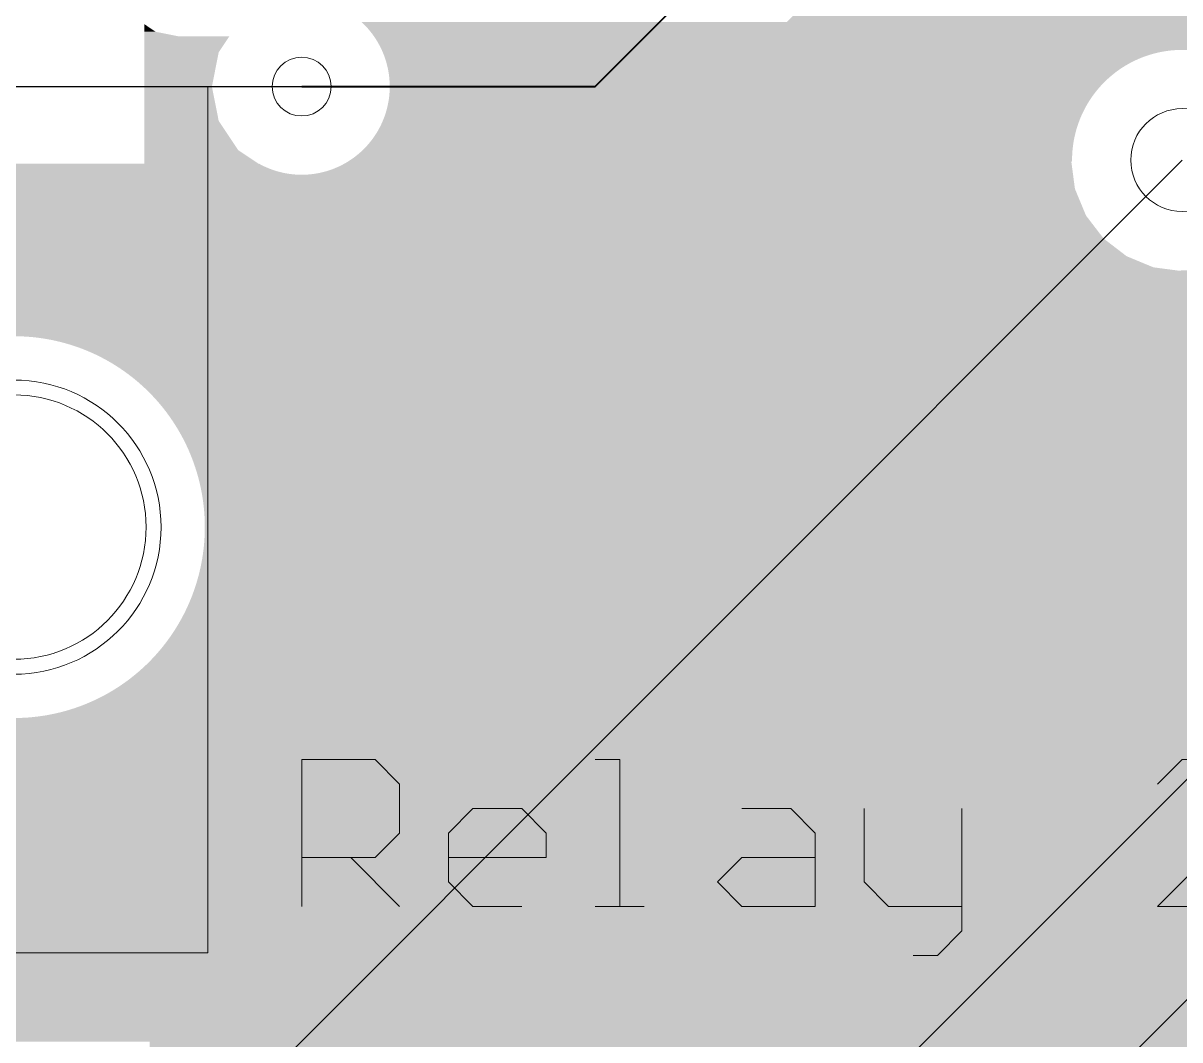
# Model space of a CAD drawing. Header units: millimetres. Extents: x 0 to 594, y 0 to 420.
# Drawn here: x 204.96 to 212.85, y 267.02 to 273.95 of the extents above; entities that cross this region are included whole.
import ezdxf

# ---------------------------------------------------------------- set-up
doc = ezdxf.new("R2010")
doc.units = ezdxf.units.MM
for name, pattern in [('K5LT32768', [0]), ('K5LT32771', [0]), ('K5LT32773', [0]), ('K5LT32775', [0]), ('K5LT32776', [0]), ('K5LT32787', [0])]:
    doc.linetypes.add(name, pattern=pattern)

# ---------------------------------------------------------------- blocks, each defined once
blk = doc.blocks.new('U26')
at = {"color": 7, "linetype": 'K5LT32768', "lineweight": 18}
blk.add_circle((206.8616, 273.5149), 0.2, dxfattribs=at)
blk = doc.blocks.new('U78')
at = {"color": 7, "linetype": 'K5LT32768', "lineweight": 18}
blk.add_circle((212.8616, 273.0149), 0.35, dxfattribs=at)
blk = doc.blocks.new('U288')
at = {"color": 7, "linetype": 'K5LT32768', "lineweight": 18}
blk.add_circle((204.9016, 270.5149), 0.9, dxfattribs=at)
blk = doc.blocks.new('U413')
at = {"color": 1, "linetype": 'K5LT32771', "lineweight": 18, "true_color": 0xff0000}
blk.add_circle((204.9016, 270.5149), 1.0016, dxfattribs=at)
blk = doc.blocks.new('U466')
at = {"color": 3, "linetype": 'K5LT32773', "lineweight": 18, "true_color": 0x00ff00}
blk.add_circle((206.8616, 273.5149), 0.2, dxfattribs=at)
blk = doc.blocks.new('U717')
at = {"color": 3, "linetype": 'K5LT32773', "lineweight": 18, "true_color": 0x00ff00}
blk.add_circle((212.8616, 273.0149), 0.35, dxfattribs=at)
blk = doc.blocks.new('U991')
at = {"color": 3, "linetype": 'K5LT32773', "lineweight": 18, "true_color": 0x00ff00}
blk.add_circle((204.9016, 270.5149), 0.9, dxfattribs=at)
blk = doc.blocks.new('U1386')
at = {"color": 1, "linetype": 'K5LT32771', "lineweight": 18, "true_color": 0xff0000}
blk.add_circle((204.9016, 270.5149), 1.0016, dxfattribs=at)

msp = doc.modelspace()

# ---------------------------------------------------------------- hatches: boundary and pattern name
at = {"true_color": 0x00ff00}
for points in [[(209.9833, 273.7714), (210.9156, 274.7037), (216.4998, 274.7037), (216.4998, 273.7714)], [(205.7895, 273.8881), (205.7895, 273.9403), (205.8675, 273.8881)], [(205.7895, 273.8571), (205.7895, 273.8881), (205.8675, 273.8881), (206.0236, 273.8571)], [(205.7895, 273.749), (205.7895, 273.8571), (206.3686, 273.8571), (206.2964, 273.749)], [(205.7895, 273.8571), (205.7895, 273.8571), (206.0236, 273.8571), (206.3686, 273.8571)], [(209.9575, 273.7456), (209.9833, 273.7714), (212.8616, 273.7714), (212.6658, 273.7456)], [(205.7895, 273.5149), (205.7895, 273.749), (206.2964, 273.749), (206.2498, 273.5149)], [(209.8819, 273.67), (209.9575, 273.7456), (212.6658, 273.7456), (212.4834, 273.67)], [(209.7617, 273.5498), (209.8819, 273.67), (212.4834, 273.67), (212.3267, 273.5498)], [(209.605, 273.3931), (209.7617, 273.5498), (212.3267, 273.5498), (212.2065, 273.3931)], [(205.7894, 273.2808), (205.7895, 273.5149), (206.2498, 273.5149), (206.2964, 273.2808)], [(209.4226, 273.2107), (209.605, 273.3931), (212.2065, 273.3931), (212.1309, 273.2107)], [(205.7894, 273.0823), (205.7894, 273.2808), (206.2964, 273.2808), (206.429, 273.0823)], [(209.2942, 273.0823), (209.4226, 273.2107), (212.1309, 273.2107), (212.114, 273.0823)], [(205.7894, 272.9497), (205.7894, 273.0823), (206.429, 273.0823), (206.6275, 272.9497)], [(209.1933, 273.0149), (209.2942, 273.0823), (212.114, 273.0823), (212.1051, 273.0149)], [(209.0957, 272.9497), (209.1933, 273.0149), (212.1051, 273.0149), (212.1137, 272.9497)], [(205.7894, 272.9031), (205.7894, 272.9497), (206.6275, 272.9497), (206.8616, 272.9031)], [(205.7894, 272.8191), (205.7894, 272.9031), (212.1199, 272.9031), (212.1309, 272.8191)], [(208.8616, 272.9031), (209.0957, 272.9497), (212.1137, 272.9497), (212.1199, 272.9031)], [(205.7894, 272.6367), (205.7894, 272.8191), (212.1309, 272.8191), (212.2065, 272.6367)], [(205.7894, 272.48), (205.7894, 272.6367), (212.2065, 272.6367), (212.3267, 272.48)], [(205.7894, 272.3598), (205.7894, 272.48), (212.3267, 272.48), (212.4834, 272.3598)], [(205.7894, 272.2842), (205.7894, 272.3598), (212.4834, 272.3598), (212.6658, 272.2842)], [(205.7894, 272.2585), (205.7894, 272.2842), (212.6658, 272.2842), (212.861, 272.2585)], [(205.7894, 271.7864), (205.7894, 272.2585), (212.861, 272.2585), (213.3331, 271.7864)], [(205.7894, 271.6704), (205.7894, 271.7864), (213.3331, 271.7864), (213.5068, 271.6704)], [(205.7894, 271.6296), (205.7894, 271.6704), (213.5068, 271.6704), (213.7116, 271.6296)], [(205.7894, 271.4723), (205.7894, 271.6296), (216.0616, 271.6296), (216.0616, 271.4723)], [(205.7894, 271.6296), (205.7894, 271.6296), (213.7116, 271.6296), (216.0616, 271.6296)], [(205.8288, 271.4421), (205.7894, 271.4723), (216.0616, 271.4723), (216.0616, 271.4421)], [(205.9264, 271.315), (205.8288, 271.4421), (216.0616, 271.4421), (216.0616, 271.315)], [(205.9264, 271.3149), (205.9264, 271.315), (216.0616, 271.315), (218.1616, 271.3149)], [(206.0371, 271.1705), (205.9264, 271.3149), (227.3263, 271.3149), (227.3263, 271.1705)], [(206.0873, 271.0493), (206.0371, 271.1705), (227.3263, 271.1705), (227.3263, 271.0493)], [(206.152, 270.8931), (206.0873, 271.0493), (227.3263, 271.0493), (227.2065, 270.8931)], [(206.1681, 270.8543), (206.152, 270.8931), (227.2065, 270.8931), (227.1904, 270.8543)], [(206.187, 270.7107), (206.1681, 270.8543), (227.1904, 270.8543), (227.1309, 270.7107)], [(206.1997, 270.6149), (206.187, 270.7107), (227.1309, 270.7107), (227.1183, 270.6149)], [(206.2128, 270.5149), (206.1997, 270.6149), (216.1616, 270.6149), (216.1616, 270.5149)], [(206.1681, 270.1755), (206.2128, 270.5149), (216.1616, 270.5149), (216.1616, 270.1755)], [(206.1223, 270.065), (206.1681, 270.1755), (216.1616, 270.1755), (216.1616, 270.065)], [(206.0871, 269.98), (206.1223, 270.0649), (227.2616, 270.0649), (227.3267, 269.98)], [(206.1223, 270.0649), (206.1223, 270.065), (216.1616, 270.065), (216.9116, 270.0649)], [(206.0373, 269.8598), (206.0871, 269.98), (227.3267, 269.98), (227.4834, 269.8598)], [(205.9795, 269.7842), (206.0371, 269.8593), (227.4846, 269.8593), (227.6658, 269.7842)], [(206.0371, 269.8593), (206.0373, 269.8598), (227.4834, 269.8598), (227.4846, 269.8593)], [(205.888, 269.6649), (205.9597, 269.7584), (228.3616, 269.7584), (228.3616, 269.6649)], [(205.9597, 269.7584), (205.9795, 269.7842), (227.6658, 269.7842), (227.8616, 269.7584)], [(205.8288, 269.5877), (205.888, 269.6649), (216.1616, 269.6649), (216.1616, 269.5877)], [(205.8094, 269.5728), (205.8288, 269.5877), (216.1616, 269.5877), (216.1616, 269.5728)], [(205.8124, 269.115), (205.8094, 269.5728), (216.1616, 269.5728), (216.1616, 269.115)], [(205.8124, 269.1149), (205.8124, 269.115), (216.1616, 269.115), (216.9116, 269.1149)], [(205.813, 269.0149), (205.8124, 269.1149), (233.7466, 269.1149), (233.8769, 269.0149)], [(205.8276, 266.7649), (205.813, 269.0149), (231.3616, 269.0149), (231.3616, 266.7649)], [(205.813, 269.0149), (205.813, 269.0149), (233.8769, 269.0149), (231.3616, 269.0149)]]:
    msp.add_hatch(color=3, dxfattribs=at).paths.add_polyline_path(points)
for points in [[(207.2859, 273.9392), (207.2705, 273.9541), (286.1924, 273.9541), (286.2073, 273.9392)], [(207.3008, 273.9238), (207.2859, 273.9392), (286.2073, 273.9392), (286.2227, 273.9238)], [(207.3151, 273.9079), (207.3008, 273.9238), (286.2227, 273.9238), (286.2386, 273.9079)], [(207.3289, 273.8914), (207.3151, 273.9079), (286.2386, 273.9079), (286.2551, 273.8914)], [(207.342, 273.8745), (207.3289, 273.8914), (286.2551, 273.8914), (286.272, 273.8745)], [(207.3545, 273.8572), (207.342, 273.8745), (286.272, 273.8745), (286.2893, 273.8572)], [(207.3664, 273.8393), (207.3545, 273.8572), (286.2893, 273.8572), (286.3072, 273.8393)], [(207.3777, 273.8211), (207.3664, 273.8393), (286.3072, 273.8393), (286.3254, 273.8211)], [(207.3883, 273.8025), (207.3777, 273.8211), (286.3254, 273.8211), (286.344, 273.8025)], [(207.3982, 273.7835), (207.3883, 273.8025), (286.344, 273.8025), (286.363, 273.7835)], [(207.4071, 273.765), (207.3982, 273.7835), (286.363, 273.7835), (286.3815, 273.765)], [(207.4073, 273.7646), (207.4071, 273.765), (212.8616, 273.765), (212.838, 273.7646)], [(207.4075, 273.7642), (207.4073, 273.7646), (212.838, 273.7646), (212.8295, 273.7642)], [(207.4078, 273.7635), (207.4075, 273.7642), (212.8295, 273.7642), (212.8145, 273.7635)], [(207.4086, 273.7617), (207.4078, 273.7635), (212.8145, 273.7635), (212.791, 273.7617)], [(207.4097, 273.7591), (207.4086, 273.7617), (212.791, 273.7617), (212.7676, 273.7591)], [(207.4112, 273.7557), (207.4097, 273.7591), (212.7676, 273.7591), (212.7443, 273.7557)], [(207.4129, 273.7517), (207.4112, 273.7557), (212.7443, 273.7557), (212.7211, 273.7517)], [(207.415, 273.7469), (207.4129, 273.7517), (212.7211, 273.7517), (212.698, 273.7469)], [(207.416, 273.7445), (207.415, 273.7469), (212.698, 273.7469), (212.688, 273.7445)], [(207.4173, 273.7414), (207.416, 273.7445), (212.688, 273.7445), (212.6751, 273.7414)], [(207.4197, 273.7352), (207.4173, 273.7414), (212.6751, 273.7414), (212.6523, 273.7352)], [(207.4225, 273.7283), (207.4197, 273.7352), (212.6523, 273.7352), (212.6298, 273.7283)], [(207.4239, 273.7246), (207.4225, 273.7283), (212.6298, 273.7283), (212.6191, 273.7246)], [(207.4253, 273.7206), (207.4239, 273.7246), (212.6191, 273.7246), (212.6075, 273.7206)], [(207.4282, 273.7123), (207.4253, 273.7206), (212.6075, 273.7206), (212.5855, 273.7123)], [(207.431, 273.7044), (207.4282, 273.7123), (212.5855, 273.7123), (212.5664, 273.7044)], [(207.4314, 273.7033), (207.431, 273.7044), (212.5664, 273.7044), (212.5637, 273.7033)], [(207.4344, 273.6936), (207.4314, 273.7033), (212.5637, 273.7033), (212.5422, 273.6936)], [(207.4374, 273.684), (207.4344, 273.6936), (212.5422, 273.6936), (212.5227, 273.684)], [(207.4376, 273.6832), (207.4374, 273.684), (212.5227, 273.684), (212.5211, 273.6832)], [(207.4407, 273.6722), (207.4376, 273.6832), (212.5211, 273.6832), (212.5002, 273.6722)], [(207.4431, 273.6633), (207.4407, 273.6722), (212.5002, 273.6722), (212.4847, 273.6633)], [(207.4438, 273.6605), (207.4431, 273.6633), (212.4847, 273.6633), (212.4798, 273.6605)], [(207.4467, 273.6482), (207.4438, 273.6605), (212.4798, 273.6605), (212.4597, 273.6482)], [(207.448, 273.6425), (207.4467, 273.6482), (212.4597, 273.6482), (212.451, 273.6425)], [(207.4495, 273.6353), (207.448, 273.6425), (212.451, 273.6425), (212.44, 273.6353)], [(207.4522, 273.6217), (207.4495, 273.6353), (212.44, 273.6353), (212.4207, 273.6217)], [(207.4522, 273.6214), (207.4522, 273.6217), (212.4207, 273.6217), (212.4203, 273.6214)], [(207.4544, 273.6076), (207.4522, 273.6214), (212.4203, 273.6214), (212.4019, 273.6076)], [(207.4556, 273.6003), (207.4544, 273.6076), (212.4019, 273.6076), (212.3928, 273.6003)], [(207.4566, 273.5928), (207.4556, 273.6003), (212.3928, 273.6003), (212.3835, 273.5928)], [(207.4583, 273.5791), (207.4566, 273.5928), (212.3835, 273.5928), (212.3675, 273.5791)], [(207.4585, 273.5775), (207.4583, 273.5791), (212.3675, 273.5791), (212.3656, 273.5775)], [(207.4599, 273.5617), (207.4585, 273.5775), (212.3656, 273.5775), (212.3481, 273.5617)], [(207.4602, 273.5577), (207.4599, 273.5617), (212.3481, 273.5617), (212.344, 273.5577)], [(207.4609, 273.5453), (207.4602, 273.5577), (212.344, 273.5577), (212.3312, 273.5453)], [(207.4613, 273.5363), (207.4609, 273.5453), (212.3312, 273.5453), (212.3225, 273.5363)], [(207.4615, 273.5284), (207.4613, 273.5363), (212.3225, 273.5363), (212.3148, 273.5284)], [(207.4617, 273.5149), (207.4615, 273.5284), (212.3148, 273.5284), (212.3026, 273.5149)], [(207.4565, 273.4365), (207.4583, 273.4507), (212.2512, 273.4507), (212.2412, 273.4365)], [(207.4583, 273.4507), (207.4588, 273.4558), (212.2548, 273.4558), (212.2512, 273.4507)], [(207.4588, 273.4558), (207.4602, 273.4721), (212.267, 273.4721), (212.2548, 273.4558)], [(207.4602, 273.4721), (207.4603, 273.4746), (212.2689, 273.4746), (212.267, 273.4721)], [(207.4603, 273.4746), (207.4613, 273.493), (212.2836, 273.493), (212.2689, 273.4746)], [(207.4613, 273.4935), (207.4616, 273.5109), (212.2989, 273.5109), (212.284, 273.4935)], [(207.4613, 273.493), (207.4613, 273.4935), (212.284, 273.4935), (212.2836, 273.493)], [(207.4616, 273.5109), (207.4617, 273.5149), (212.3026, 273.5149), (212.2989, 273.5109)], [(207.4431, 273.3665), (207.4454, 273.3763), (212.2043, 273.3763), (212.1992, 273.3665)], [(207.4454, 273.3763), (207.448, 273.3873), (212.2106, 273.3873), (212.2043, 273.3763)], [(207.448, 273.3873), (207.4499, 273.3967), (212.216, 273.3967), (212.2106, 273.3873)], [(207.4499, 273.3967), (207.4522, 273.4084), (212.2232, 273.4084), (212.216, 273.3967)], [(207.4522, 273.4084), (207.4536, 273.4168), (212.2283, 273.4168), (212.2232, 273.4084)], [(207.4536, 273.4168), (207.4556, 273.4295), (212.2366, 273.4295), (212.2283, 273.4168)], [(207.4556, 273.4295), (207.4565, 273.4365), (212.2412, 273.4365), (212.2366, 273.4295)], [(207.416, 273.2853), (207.4183, 273.291), (212.1642, 273.291), (212.1621, 273.2853)], [(207.4183, 273.291), (207.4239, 273.3052), (212.1701, 273.3052), (212.1642, 273.291)], [(207.4239, 273.3052), (207.4266, 273.3128), (212.1732, 273.3128), (212.1701, 273.3052)], [(207.4266, 273.3128), (207.431, 273.3254), (212.1789, 273.3254), (212.1732, 273.3128)], [(207.431, 273.3254), (207.4338, 273.3343), (212.1829, 273.3343), (212.1789, 273.3254)], [(207.4338, 273.3343), (207.4374, 273.3458), (212.1886, 273.3458), (212.1829, 273.3343)], [(207.4374, 273.3458), (207.4401, 273.3554), (212.1933, 273.3554), (212.1886, 273.3458)], [(207.4401, 273.3554), (207.4431, 273.3665), (212.1992, 273.3665), (212.1933, 273.3554)], [(207.3777, 273.2087), (207.3866, 273.2242), (212.1413, 273.2242), (212.1371, 273.2087)], [(207.3866, 273.2242), (207.3883, 273.2273), (212.1423, 273.2273), (212.1413, 273.2242)], [(207.3883, 273.2273), (207.3982, 273.2463), (212.1481, 273.2463), (212.1423, 273.2273)], [(207.3982, 273.2463), (207.3984, 273.2467), (212.1482, 273.2467), (212.1481, 273.2463)], [(207.3984, 273.2467), (207.4075, 273.2656), (212.1547, 273.2656), (212.1482, 273.2467)], [(207.4075, 273.2656), (207.409, 273.269), (212.1559, 273.269), (212.1547, 273.2656)], [(207.409, 273.269), (207.416, 273.2853), (212.1621, 273.2853), (212.1559, 273.269)], [(207.3151, 273.1219), (207.3237, 273.1322), (212.1207, 273.1322), (212.1193, 273.1219)], [(207.3237, 273.1322), (207.3289, 273.1384), (212.1218, 273.1384), (212.1207, 273.1322)], [(207.3289, 273.1384), (207.342, 273.1553), (212.1248, 273.1553), (212.1218, 273.1384)], [(207.342, 273.1553), (207.3422, 273.1555), (212.1248, 273.1555), (212.1248, 273.1553)], [(207.3422, 273.1555), (207.3545, 273.1727), (212.1284, 273.1727), (212.1248, 273.1555)], [(207.3545, 273.1727), (207.3584, 273.1785), (212.1296, 273.1785), (212.1284, 273.1727)], [(207.3584, 273.1785), (207.3664, 273.1905), (212.1325, 273.1905), (212.1296, 273.1785)], [(207.3664, 273.1905), (207.3732, 273.2014), (212.1351, 273.2014), (212.1325, 273.1905)], [(207.3732, 273.2014), (207.3777, 273.2087), (212.1371, 273.2087), (212.1351, 273.2014)], [(207.2381, 273.0476), (207.2546, 273.0614), (212.113, 273.0614), (212.1123, 273.0476)], [(207.2546, 273.0614), (207.2553, 273.062), (212.113, 273.062), (212.113, 273.0614)], [(207.2553, 273.062), (207.2705, 273.0757), (212.1141, 273.0757), (212.113, 273.062)], [(207.2705, 273.0757), (207.2806, 273.0855), (212.1148, 273.0855), (212.1141, 273.0757)], [(207.2806, 273.0855), (207.2859, 273.0906), (212.1154, 273.0906), (212.1148, 273.0855)], [(207.2859, 273.0906), (207.3008, 273.106), (212.1171, 273.106), (212.1154, 273.0906)], [(207.3008, 273.106), (207.3034, 273.1089), (212.1174, 273.1089), (212.1171, 273.106)], [(207.3034, 273.1089), (207.3151, 273.1219), (212.1193, 273.1219), (212.1174, 273.1089)], [(200.0583, 272.969), (200.0676, 272.9783), (206.593, 272.9783), (206.6123, 272.969)], [(200.0676, 272.9783), (200.0775, 272.9882), (206.574, 272.9882), (206.593, 272.9783)], [(200.0775, 272.9882), (200.0791, 272.9898), (206.5712, 272.9898), (206.574, 272.9882)], [(200.0791, 272.9898), (200.0791, 272.9898), (206.5712, 272.9898)], [(207.1109, 272.969), (207.1302, 272.9783), (212.0824, 272.9783), (212.0731, 272.969)], [(207.1302, 272.9783), (207.1492, 272.9882), (212.0923, 272.9882), (212.0824, 272.9783)], [(207.1492, 272.9882), (207.1678, 272.9988), (212.1029, 272.9988), (212.0923, 272.9882)], [(207.1678, 272.9988), (207.1818, 273.0075), (212.1116, 273.0075), (212.1029, 272.9988)], [(207.1818, 273.0075), (207.186, 273.0101), (212.1116, 273.0101), (212.1116, 273.0075)], [(207.186, 273.0101), (207.1932, 273.0149), (212.1115, 273.0149), (212.1116, 273.0101)], [(207.1932, 273.0149), (207.2039, 273.022), (212.1116, 273.022), (212.1115, 273.0149)], [(207.2039, 273.022), (207.2212, 273.0345), (212.1119, 273.0345), (212.1116, 273.022)], [(207.2212, 273.0345), (207.2264, 273.0385), (212.1119, 273.0385), (212.1119, 273.0345)], [(207.2264, 273.0385), (207.2381, 273.0476), (212.1123, 273.0476), (212.1119, 273.0385)], [(198.9043, 271.815), (200.0041, 272.9148), (212.0189, 272.9148), (210.9191, 271.815)], [(200.0041, 272.9148), (200.0045, 272.9152), (206.8402, 272.9152), (206.8616, 272.9148)], [(200.0045, 272.9152), (200.0056, 272.9163), (206.8188, 272.9163), (206.8402, 272.9152)], [(200.0056, 272.9163), (200.0075, 272.9182), (206.7975, 272.9182), (206.8188, 272.9163)], [(200.0075, 272.9182), (200.0102, 272.9209), (206.7762, 272.9209), (206.7975, 272.9182)], [(200.0102, 272.9209), (200.0136, 272.9243), (206.755, 272.9243), (206.7762, 272.9209)], [(200.0136, 272.9243), (200.0178, 272.9285), (206.734, 272.9285), (206.755, 272.9243)], [(200.0178, 272.9285), (200.0228, 272.9335), (206.7132, 272.9335), (206.734, 272.9285)], [(200.0228, 272.9335), (200.0284, 272.9391), (206.6925, 272.9391), (206.7132, 272.9335)], [(200.0284, 272.9391), (200.0348, 272.9455), (206.6721, 272.9455), (206.6925, 272.9391)], [(200.0348, 272.9455), (200.0419, 272.9526), (206.6519, 272.9526), (206.6721, 272.9455)], [(200.0419, 272.9526), (200.0498, 272.9605), (206.632, 272.9605), (206.6519, 272.9526)], [(200.0498, 272.9605), (200.0583, 272.969), (206.6123, 272.969), (206.632, 272.9605)], [(206.8616, 272.9148), (206.883, 272.9152), (212.0193, 272.9152), (212.0189, 272.9148)], [(206.883, 272.9152), (206.9044, 272.9163), (212.0204, 272.9163), (212.0193, 272.9152)], [(206.9044, 272.9163), (206.9257, 272.9182), (212.0223, 272.9182), (212.0204, 272.9163)], [(206.9257, 272.9182), (206.947, 272.9209), (212.025, 272.9209), (212.0223, 272.9182)], [(206.947, 272.9209), (206.9682, 272.9243), (212.0284, 272.9243), (212.025, 272.9209)], [(206.9682, 272.9243), (206.9892, 272.9285), (212.0326, 272.9285), (212.0284, 272.9243)], [(206.9892, 272.9285), (207.01, 272.9335), (212.0376, 272.9335), (212.0326, 272.9285)], [(207.01, 272.9335), (207.0307, 272.9391), (212.0432, 272.9391), (212.0376, 272.9335)], [(207.0307, 272.9391), (207.0511, 272.9455), (212.0496, 272.9455), (212.0432, 272.9391)], [(207.0511, 272.9455), (207.0713, 272.9526), (212.0567, 272.9526), (212.0496, 272.9455)], [(207.0713, 272.9526), (207.0912, 272.9605), (212.0646, 272.9605), (212.0567, 272.9526)], [(207.0912, 272.9605), (207.1109, 272.969), (212.0731, 272.969), (212.0646, 272.9605)], [(212.1783, 271.589), (212.8541, 272.2648), (221.3689, 272.2648), (220.6931, 271.589)], [(204.9335, 271.8146), (204.9016, 271.815), (210.9191, 271.815), (210.9187, 271.8146)], [(204.9654, 271.8134), (204.9335, 271.8146), (210.9187, 271.8146), (210.9175, 271.8134)], [(204.9972, 271.8115), (204.9654, 271.8134), (210.9175, 271.8134), (210.9156, 271.8115)], [(205.029, 271.8087), (204.9972, 271.8115), (210.9156, 271.8115), (210.9128, 271.8087)], [(205.0607, 271.8052), (205.029, 271.8087), (210.9128, 271.8087), (210.9093, 271.8052)], [(205.0924, 271.8009), (205.0607, 271.8052), (210.9093, 271.8052), (210.905, 271.8009)], [(205.1239, 271.7958), (205.0924, 271.8009), (210.905, 271.8009), (210.8999, 271.7958)], [(205.1552, 271.79), (205.1239, 271.7958), (210.8999, 271.7958), (210.8941, 271.79)], [(205.1864, 271.7834), (205.1552, 271.79), (210.8941, 271.79), (210.8875, 271.7834)], [(205.2175, 271.776), (205.1864, 271.7834), (210.8875, 271.7834), (210.8801, 271.776)], [(205.2483, 271.7679), (205.2175, 271.776), (210.8801, 271.776), (210.872, 271.7679)], [(205.279, 271.759), (205.2483, 271.7679), (210.872, 271.7679), (210.8631, 271.759)], [(205.3094, 271.7494), (205.279, 271.759), (210.8631, 271.759), (210.8535, 271.7494)], [(205.3396, 271.739), (205.3094, 271.7494), (210.8535, 271.7494), (210.8431, 271.739)], [(205.3695, 271.7279), (205.3396, 271.739), (210.8431, 271.739), (210.832, 271.7279)], [(205.3991, 271.716), (205.3695, 271.7279), (210.832, 271.7279), (210.8201, 271.716)], [(205.4284, 271.7035), (205.3991, 271.716), (210.8201, 271.716), (210.8076, 271.7035)], [(205.4575, 271.6902), (205.4284, 271.7035), (210.8076, 271.7035), (210.7943, 271.6902)], [(205.4861, 271.6762), (205.4575, 271.6902), (210.7943, 271.6902), (210.7803, 271.6762)], [(205.5145, 271.6615), (205.4861, 271.6762), (210.7803, 271.6762), (210.7656, 271.6615)], [(205.5424, 271.6461), (205.5145, 271.6615), (210.7656, 271.6615), (210.7502, 271.6461)], [(205.57, 271.63), (205.5424, 271.6461), (210.7502, 271.6461), (210.7341, 271.63)], [(205.5972, 271.6133), (205.57, 271.63), (210.7341, 271.63), (210.7174, 271.6133)], [(205.6239, 271.5959), (205.5972, 271.6133), (210.7174, 271.6133), (210.7, 271.5959)], [(205.6502, 271.5778), (205.6239, 271.5959), (210.7, 271.5959), (210.6819, 271.5778)], [(205.6761, 271.5591), (205.6502, 271.5778), (210.6819, 271.5778), (210.6632, 271.5591)], [(205.7015, 271.5398), (205.6761, 271.5591), (210.6632, 271.5591), (210.6439, 271.5398)], [(212.142, 271.5527), (212.1488, 271.5595), (214.9871, 271.5595), (214.9687, 271.5527)], [(212.1488, 271.5595), (212.1549, 271.5656), (215.0058, 271.5656), (214.9871, 271.5595)], [(212.1549, 271.5656), (212.1604, 271.5711), (215.0247, 271.5711), (215.0058, 271.5656)], [(212.1604, 271.5711), (212.1651, 271.5758), (215.0437, 271.5758), (215.0247, 271.5711)], [(212.1651, 271.5758), (212.1691, 271.5798), (215.063, 271.5798), (215.0437, 271.5758)], [(212.1691, 271.5798), (212.1724, 271.5831), (215.0823, 271.5831), (215.063, 271.5798)], [(212.1724, 271.5831), (212.175, 271.5857), (215.1018, 271.5857), (215.0823, 271.5831)], [(212.175, 271.5857), (212.1768, 271.5875), (215.1213, 271.5875), (215.1018, 271.5857)], [(212.1768, 271.5875), (212.1779, 271.5886), (215.1409, 271.5886), (215.1213, 271.5875)], [(212.1779, 271.5886), (212.1783, 271.589), (215.1606, 271.589), (215.1409, 271.5886)], [(212.1783, 271.589), (212.1783, 271.589), (220.6931, 271.589), (215.1606, 271.589)], [(205.7264, 271.5199), (205.7015, 271.5398), (210.6439, 271.5398), (210.624, 271.5199)], [(205.7508, 271.4993), (205.7264, 271.5199), (210.624, 271.5199), (210.6034, 271.4993)], [(205.7747, 271.4782), (205.7508, 271.4993), (210.6034, 271.4993), (210.5823, 271.4782)], [(205.7981, 271.4565), (205.7747, 271.4782), (210.5823, 271.4782), (210.5606, 271.4565)], [(212.0637, 271.4744), (212.0757, 271.4864), (214.8488, 271.4864), (214.8332, 271.4744)], [(212.0757, 271.4864), (212.087, 271.4977), (214.8648, 271.4977), (214.8488, 271.4864)], [(212.087, 271.4977), (212.0978, 271.5085), (214.8812, 271.5085), (214.8648, 271.4977)], [(212.0978, 271.5085), (212.1079, 271.5186), (214.898, 271.5186), (214.8812, 271.5085)], [(212.1079, 271.5186), (212.1174, 271.5281), (214.9152, 271.5281), (214.898, 271.5186)], [(212.1174, 271.5281), (212.1263, 271.537), (214.9328, 271.537), (214.9152, 271.5281)], [(212.1263, 271.537), (212.1345, 271.5452), (214.9506, 271.5452), (214.9328, 271.537)], [(212.1345, 271.5452), (212.142, 271.5527), (214.9687, 271.5527), (214.9506, 271.5452)], [(196.4829, 255.8936), (212.0245, 271.4352), (214.7893, 271.4352), (199.2477, 255.8936)], [(205.8209, 271.4342), (205.7981, 271.4565), (210.5606, 271.4565), (210.5383, 271.4342)], [(205.8432, 271.4114), (205.8209, 271.4342), (210.5383, 271.4342), (210.5155, 271.4114)], [(205.8649, 271.388), (205.8432, 271.4114), (210.5155, 271.4114), (210.4921, 271.388)], [(212.0245, 271.4352), (212.0381, 271.4488), (214.8034, 271.4488), (214.7893, 271.4352)], [(212.0381, 271.4488), (212.0512, 271.4619), (214.8181, 271.4619), (214.8034, 271.4488)], [(212.0512, 271.4619), (212.0637, 271.4744), (214.8332, 271.4744), (214.8181, 271.4619)], [(205.886, 271.3641), (205.8649, 271.388), (210.4921, 271.388), (210.4682, 271.3641)], [(205.9066, 271.3397), (205.886, 271.3641), (210.4682, 271.3641), (210.4438, 271.3397)], [(205.9265, 271.3148), (205.9066, 271.3397), (210.4438, 271.3397), (210.4189, 271.3148)], [(205.9458, 271.2894), (205.9265, 271.3148), (210.4189, 271.3148), (210.3935, 271.2894)], [(205.9645, 271.2635), (205.9458, 271.2894), (210.3935, 271.2894), (210.3676, 271.2635)], [(205.9826, 271.2372), (205.9645, 271.2635), (210.3676, 271.2635), (210.3413, 271.2372)], [(206, 271.2104), (205.9826, 271.2372), (210.3413, 271.2372), (210.3145, 271.2104)], [(206.0167, 271.1833), (206, 271.2104), (210.3145, 271.2104), (210.2874, 271.1833)], [(206.0328, 271.1557), (206.0167, 271.1833), (210.2874, 271.1833), (210.2598, 271.1557)], [(206.0482, 271.1278), (206.0328, 271.1557), (210.2598, 271.1557), (210.2319, 271.1278)], [(206.0629, 271.0994), (206.0482, 271.1278), (210.2319, 271.1278), (210.2035, 271.0994)], [(206.0769, 271.0708), (206.0629, 271.0994), (210.2035, 271.0994), (210.1749, 271.0708)], [(206.0902, 271.0418), (206.0769, 271.0708), (210.1749, 271.0708), (210.1459, 271.0418)], [(206.1027, 271.0124), (206.0902, 271.0418), (210.1459, 271.0418), (210.1165, 271.0124)], [(206.1146, 270.9828), (206.1027, 271.0124), (210.1165, 271.0124), (210.0869, 270.9828)], [(206.1257, 270.9529), (206.1146, 270.9828), (210.0869, 270.9828), (210.057, 270.9529)], [(206.1361, 270.9227), (206.1257, 270.9529), (210.057, 270.9529), (210.0268, 270.9227)], [(206.1457, 270.8923), (206.1361, 270.9227), (210.0268, 270.9227), (209.9964, 270.8923)], [(206.1546, 270.8617), (206.1457, 270.8923), (209.9964, 270.8923), (209.9658, 270.8617)], [(206.1627, 270.8308), (206.1546, 270.8617), (209.9658, 270.8617), (209.9349, 270.8308)], [(206.1701, 270.7997), (206.1627, 270.8308), (209.9349, 270.8308), (209.9038, 270.7997)], [(206.1767, 270.7685), (206.1701, 270.7997), (209.9038, 270.7997), (209.8726, 270.7685)], [(206.1826, 270.7372), (206.1767, 270.7685), (209.8726, 270.7685), (209.8413, 270.7372)], [(206.1876, 270.7057), (206.1826, 270.7372), (209.8413, 270.7372), (209.8098, 270.7057)], [(206.1919, 270.674), (206.1876, 270.7057), (209.8098, 270.7057), (209.7781, 270.674)], [(206.1954, 270.6423), (206.1919, 270.674), (209.7781, 270.674), (209.7464, 270.6423)], [(206.1982, 270.6105), (206.1954, 270.6423), (209.7464, 270.6423), (209.7146, 270.6105)], [(206.2001, 270.5787), (206.1982, 270.6105), (209.7146, 270.6105), (209.6828, 270.5787)], [(206.2013, 270.5468), (206.2001, 270.5787), (209.6828, 270.5787), (209.6509, 270.5468)], [(206.2017, 270.5149), (206.2013, 270.5468), (209.6509, 270.5468), (209.619, 270.5149)], [(206.1982, 270.4193), (206.2001, 270.4511), (209.5552, 270.4511), (209.5234, 270.4193)], [(206.2001, 270.4511), (206.2013, 270.483), (209.5871, 270.483), (209.5552, 270.4511)], [(206.2013, 270.483), (206.2017, 270.5149), (209.619, 270.5149), (209.5871, 270.483)], [(206.1919, 270.3557), (206.1954, 270.3875), (209.4916, 270.3875), (209.4598, 270.3557)], [(206.1954, 270.3875), (206.1982, 270.4193), (209.5234, 270.4193), (209.4916, 270.3875)], [(206.1826, 270.2926), (206.1876, 270.3241), (209.4282, 270.3241), (209.3967, 270.2926)], [(206.1876, 270.3241), (206.1919, 270.3557), (209.4598, 270.3557), (209.4282, 270.3241)], [(206.1627, 270.199), (206.1701, 270.23), (209.3341, 270.23), (209.3031, 270.199)], [(206.1701, 270.23), (206.1767, 270.2613), (209.3654, 270.2613), (209.3341, 270.23)], [(206.1767, 270.2613), (206.1826, 270.2926), (209.3967, 270.2926), (209.3654, 270.2613)], [(206.1361, 270.1071), (206.1457, 270.1375), (209.2416, 270.1375), (209.2112, 270.1071)], [(206.1457, 270.1375), (206.1546, 270.1681), (209.2722, 270.1681), (209.2416, 270.1375)], [(206.1546, 270.1681), (206.1627, 270.199), (209.3031, 270.199), (209.2722, 270.1681)], [(206.1146, 270.047), (206.1257, 270.0769), (209.181, 270.0769), (209.1511, 270.047)], [(206.1257, 270.0769), (206.1361, 270.1071), (209.2112, 270.1071), (209.181, 270.0769)], [(206.0769, 269.959), (206.0902, 269.988), (209.0921, 269.988), (209.0631, 269.959)], [(206.0902, 269.988), (206.1027, 270.0174), (209.1215, 270.0174), (209.0921, 269.988)], [(206.1027, 270.0174), (206.1146, 270.047), (209.1511, 270.047), (209.1215, 270.0174)], [(206.0328, 269.8741), (206.0482, 269.902), (209.0061, 269.902), (208.9782, 269.8741)], [(206.0482, 269.902), (206.0629, 269.9304), (209.0345, 269.9304), (209.0061, 269.902)], [(206.0629, 269.9304), (206.0769, 269.959), (209.0631, 269.959), (209.0345, 269.9304)], [(206, 269.8193), (206.0167, 269.8465), (208.9506, 269.8465), (208.9234, 269.8193)], [(206.0167, 269.8465), (206.0328, 269.8741), (208.9782, 269.8741), (208.9506, 269.8465)], [(205.9458, 269.7404), (205.9645, 269.7663), (208.8704, 269.7663), (208.8445, 269.7404)], [(205.9645, 269.7663), (205.9826, 269.7926), (208.8967, 269.7926), (208.8704, 269.7663)], [(205.9826, 269.7926), (206, 269.8193), (208.9234, 269.8193), (208.8967, 269.7926)], [(205.8649, 269.6418), (205.886, 269.6657), (208.7698, 269.6657), (208.7459, 269.6418)], [(205.886, 269.6657), (205.9066, 269.6901), (208.7942, 269.6901), (208.7698, 269.6657)], [(205.9066, 269.6901), (205.9265, 269.715), (208.8191, 269.715), (208.7942, 269.6901)], [(205.9265, 269.715), (205.9458, 269.7404), (208.8445, 269.7404), (208.8191, 269.715)], [(205.7981, 269.5733), (205.8209, 269.5956), (208.6997, 269.5956), (208.6774, 269.5733)], [(205.8209, 269.5956), (205.8432, 269.6184), (208.7225, 269.6184), (208.6997, 269.5956)], [(205.8432, 269.6184), (205.8649, 269.6418), (208.7459, 269.6418), (208.7225, 269.6184)], [(205.7015, 269.49), (205.7264, 269.5099), (208.614, 269.5099), (208.5941, 269.49)], [(205.7264, 269.5099), (205.7508, 269.5305), (208.6346, 269.5305), (208.614, 269.5099)], [(205.7508, 269.5305), (205.7747, 269.5516), (208.6557, 269.5516), (208.6346, 269.5305)], [(205.7747, 269.5516), (205.7981, 269.5733), (208.6774, 269.5733), (208.6557, 269.5516)], [(205.5972, 269.4165), (205.6239, 269.4339), (208.538, 269.4339), (208.5206, 269.4165)], [(205.6239, 269.4339), (205.6502, 269.452), (208.5561, 269.452), (208.538, 269.4339)], [(205.6502, 269.452), (205.6761, 269.4706), (208.5747, 269.4706), (208.5561, 269.452)], [(205.6761, 269.4706), (205.7015, 269.49), (208.5941, 269.49), (208.5747, 269.4706)], [(205.4575, 269.3396), (205.4861, 269.3536), (208.4577, 269.3536), (208.4437, 269.3396)], [(205.4861, 269.3536), (205.5145, 269.3683), (208.4724, 269.3683), (208.4577, 269.3536)], [(205.5145, 269.3683), (205.5424, 269.3837), (208.4878, 269.3837), (208.4724, 269.3683)], [(205.5424, 269.3837), (205.57, 269.3998), (208.5039, 269.3998), (208.4878, 269.3837)], [(205.57, 269.3998), (205.5972, 269.4165), (208.5206, 269.4165), (208.5039, 269.3998)], [(205.2483, 269.2619), (205.279, 269.2708), (208.3749, 269.2708), (208.366, 269.2619)], [(205.279, 269.2708), (205.3094, 269.2804), (208.3845, 269.2804), (208.3749, 269.2708)], [(205.3094, 269.2804), (205.3396, 269.2908), (208.3949, 269.2908), (208.3845, 269.2804)], [(205.3396, 269.2908), (205.3695, 269.3019), (208.406, 269.3019), (208.3949, 269.2908)], [(205.3695, 269.3019), (205.3991, 269.3138), (208.4179, 269.3138), (208.406, 269.3019)], [(205.3991, 269.3138), (205.4284, 269.3263), (208.4304, 269.3263), (208.4179, 269.3138)], [(205.4284, 269.3263), (205.4575, 269.3396), (208.4437, 269.3396), (208.4304, 269.3263)], [(195.7329, 268.6436), (196.3041, 269.2148), (208.3189, 269.2148), (207.7477, 268.6436)], [(204.9016, 269.2148), (204.9335, 269.2152), (208.3193, 269.2152), (208.3189, 269.2148)], [(204.9335, 269.2152), (204.9654, 269.2164), (208.3205, 269.2164), (208.3193, 269.2152)], [(204.9654, 269.2164), (204.9972, 269.2183), (208.3224, 269.2183), (208.3205, 269.2164)], [(204.9972, 269.2183), (205.029, 269.2211), (208.3252, 269.2211), (208.3224, 269.2183)], [(205.029, 269.2211), (205.0607, 269.2246), (208.3287, 269.2246), (208.3252, 269.2211)], [(205.0607, 269.2246), (205.0924, 269.2289), (208.333, 269.2289), (208.3287, 269.2246)], [(205.0924, 269.2289), (205.1239, 269.2339), (208.338, 269.2339), (208.333, 269.2289)], [(205.1239, 269.2339), (205.1552, 269.2398), (208.3439, 269.2398), (208.338, 269.2339)], [(205.1552, 269.2398), (205.1864, 269.2464), (208.3505, 269.2464), (208.3439, 269.2398)], [(205.1864, 269.2464), (205.2175, 269.2538), (208.3579, 269.2538), (208.3505, 269.2464)], [(205.2175, 269.2538), (205.2483, 269.2619), (208.366, 269.2619), (208.3579, 269.2538)], [(195.7187, 268.63), (195.7329, 268.6436), (207.7477, 268.6436), (207.7341, 268.63)], [(195.607, 268.5507), (195.6241, 268.5602), (207.6643, 268.5602), (207.6548, 268.5507)], [(195.6241, 268.5602), (195.641, 268.5703), (207.6744, 268.5703), (207.6643, 268.5602)], [(195.641, 268.5703), (195.6574, 268.5811), (207.6852, 268.5811), (207.6744, 268.5703)], [(195.6574, 268.5811), (195.6734, 268.5924), (207.6965, 268.5924), (207.6852, 268.5811)], [(195.6734, 268.5924), (195.689, 268.6044), (207.7085, 268.6044), (207.6965, 268.5924)], [(195.689, 268.6044), (195.7041, 268.6169), (207.721, 268.6169), (207.7085, 268.6044)], [(195.7041, 268.6169), (195.7187, 268.63), (207.7341, 268.63), (207.721, 268.6169)], [(174.6302, 268.4502), (174.6313, 268.4826), (207.5867, 268.4826), (207.5543, 268.4502)], [(174.6313, 268.4826), (174.6314, 268.4898), (207.5939, 268.4898), (207.5867, 268.4826)], [(195.3616, 268.4898), (195.3812, 268.4902), (207.5943, 268.4902), (207.5939, 268.4898)], [(195.3812, 268.4902), (195.4008, 268.4913), (207.5954, 268.4913), (207.5943, 268.4902)], [(195.4008, 268.4913), (195.4204, 268.4931), (207.5972, 268.4931), (207.5954, 268.4913)], [(195.4204, 268.4931), (195.4399, 268.4957), (207.5998, 268.4957), (207.5972, 268.4931)], [(195.4399, 268.4957), (195.4592, 268.499), (207.6031, 268.499), (207.5998, 268.4957)], [(195.4592, 268.499), (195.4785, 268.503), (207.6071, 268.503), (207.6031, 268.499)], [(195.4785, 268.503), (195.4975, 268.5077), (207.6118, 268.5077), (207.6071, 268.503)], [(195.4975, 268.5077), (195.5164, 268.5131), (207.6172, 268.5131), (207.6118, 268.5077)], [(195.5164, 268.5131), (195.535, 268.5193), (207.6234, 268.5193), (207.6172, 268.5131)], [(195.535, 268.5193), (195.5534, 268.5261), (207.6302, 268.5261), (207.6234, 268.5193)], [(195.5534, 268.5261), (195.5716, 268.5336), (207.6377, 268.5336), (207.6302, 268.5261)], [(195.5716, 268.5336), (195.5894, 268.5418), (207.6459, 268.5418), (207.6377, 268.5336)], [(195.5894, 268.5418), (195.607, 268.5507), (207.6548, 268.5507), (207.6459, 268.5418)], [(174.6257, 268.3857), (174.6283, 268.418), (207.5221, 268.418), (207.4898, 268.3857)], [(174.6283, 268.418), (174.6302, 268.4502), (207.5543, 268.4502), (207.5221, 268.418)], [(174.6183, 268.3215), (174.6224, 268.3536), (207.4577, 268.3536), (207.4256, 268.3215)], [(174.6224, 268.3536), (174.6257, 268.3857), (207.4898, 268.3857), (207.4577, 268.3536)], [(174.6015, 268.2259), (174.6079, 268.2576), (207.3617, 268.2576), (207.33, 268.2259)], [(174.6079, 268.2576), (174.6134, 268.2895), (207.3936, 268.2895), (207.3617, 268.2576)], [(174.6134, 268.2895), (174.6183, 268.3215), (207.4256, 268.3215), (207.3936, 268.2895)], [(174.5867, 268.163), (174.5945, 268.1943), (207.2984, 268.1943), (207.2671, 268.163)], [(174.5945, 268.1943), (174.6015, 268.2259), (207.33, 268.2259), (207.2984, 268.1943)], [(174.5591, 268.07), (174.569, 268.1007), (207.2048, 268.1007), (207.1741, 268.07)], [(174.569, 268.1007), (174.5782, 268.1317), (207.2358, 268.1317), (207.2048, 268.1007)], [(174.5782, 268.1317), (174.5867, 268.163), (207.2671, 268.163), (207.2358, 268.1317)], [(174.5251, 267.9791), (174.5372, 268.0091), (207.1132, 268.0091), (207.0832, 267.9791)], [(174.5372, 268.0091), (174.5485, 268.0394), (207.1435, 268.0394), (207.1132, 268.0091)], [(174.5485, 268.0394), (174.5591, 268.07), (207.1741, 268.07), (207.1435, 268.0394)], [(174.499, 267.9199), (174.5124, 267.9494), (207.0535, 267.9494), (207.024, 267.9199)], [(174.5124, 267.9494), (174.5251, 267.9791), (207.0832, 267.9791), (207.0535, 267.9494)], [(174.4548, 267.8336), (174.4702, 267.862), (206.9661, 267.862), (206.9377, 267.8336)], [(174.4702, 267.862), (174.4849, 267.8908), (206.9949, 267.8908), (206.9661, 267.862)], [(174.4849, 267.8908), (174.499, 267.9199), (207.024, 267.9199), (206.9949, 267.8908)], [(174.4046, 267.7505), (174.422, 267.7779), (206.882, 267.7779), (206.8546, 267.7505)], [(174.422, 267.7779), (174.4387, 267.8055), (206.9096, 267.8055), (206.882, 267.7779)], [(174.4387, 267.8055), (174.4548, 267.8336), (206.9377, 267.8336), (206.9096, 267.8055)], [(174.3489, 267.6712), (174.3681, 267.6972), (206.8013, 267.6972), (206.7753, 267.6712)], [(174.3681, 267.6972), (174.3867, 267.7237), (206.8278, 267.7237), (206.8013, 267.6972)], [(174.3867, 267.7237), (174.4046, 267.7505), (206.8546, 267.7505), (206.8278, 267.7237)], [(174.2878, 267.5958), (174.3087, 267.6204), (206.7245, 267.6204), (206.6999, 267.5958)], [(174.3087, 267.6204), (174.3291, 267.6456), (206.7497, 267.6456), (206.7245, 267.6204)], [(174.3291, 267.6456), (174.3489, 267.6712), (206.7753, 267.6712), (206.7497, 267.6456)], [(174.2216, 267.5249), (174.2442, 267.548), (206.6521, 267.548), (206.629, 267.5249)], [(174.2442, 267.548), (174.2663, 267.5717), (206.6758, 267.5717), (206.6521, 267.548)], [(174.2663, 267.5717), (174.2878, 267.5958), (206.6999, 267.5958), (206.6758, 267.5717)], [(174.1261, 267.4378), (174.1507, 267.4587), (206.5628, 267.4587), (206.5419, 267.4378)], [(174.1507, 267.4587), (174.1748, 267.4802), (206.5843, 267.4802), (206.5628, 267.4587)], [(174.1748, 267.4802), (174.1985, 267.5023), (206.6064, 267.5023), (206.5843, 267.4802)], [(174.1985, 267.5023), (174.2216, 267.5249), (206.629, 267.5249), (206.6064, 267.5023)], [(174.0229, 267.3598), (174.0493, 267.3784), (206.4825, 267.3784), (206.4639, 267.3598)], [(174.0493, 267.3784), (174.0753, 267.3976), (206.5017, 267.3976), (206.4825, 267.3784)], [(174.0753, 267.3976), (174.1009, 267.4174), (206.5215, 267.4174), (206.5017, 267.3976)], [(174.1009, 267.4174), (174.1261, 267.4378), (206.5419, 267.4378), (206.5215, 267.4174)], [(173.9985, 267.2795), (174.015, 267.3429), (206.447, 267.3429), (206.3836, 267.2795)], [(174.015, 267.3429), (174.0229, 267.3598), (206.4639, 267.3598), (206.447, 267.3429)], [(173.996, 267.2449), (173.9985, 267.2795), (206.3836, 267.2795), (206.349, 267.2449)], [(173.9985, 267.2103), (173.996, 267.2449), (206.349, 267.2449), (206.3144, 267.2103)], [(174.015, 267.1469), (173.9985, 267.2103), (206.3144, 267.2103), (206.251, 267.1469)], [(174.0229, 267.13), (174.015, 267.1469), (206.251, 267.1469), (206.2341, 267.13)], [(174.0493, 267.1114), (174.0229, 267.13), (206.2341, 267.13), (206.2155, 267.1114)], [(174.0753, 267.0922), (174.0493, 267.1114), (206.2155, 267.1114), (206.1963, 267.0922)], [(174.1009, 267.0724), (174.0753, 267.0922), (206.1963, 267.0922), (206.1765, 267.0724)], [(174.1261, 267.052), (174.1009, 267.0724), (206.1765, 267.0724), (206.1561, 267.052)], [(174.1507, 267.0311), (174.1261, 267.052), (206.1561, 267.052), (206.1352, 267.0311)], [(174.1748, 267.0096), (174.1507, 267.0311), (206.1352, 267.0311), (206.1137, 267.0096)]]:
    msp.add_hatch(color=7).paths.add_polyline_path(points)

# ---------------------------------------------------------------- linework, layer by layer
at = {"color": 3, "linetype": 'K5LT32787', "lineweight": 40, "true_color": 0x00ff00}
for points in [[(208.8616, 273.5149), (214.3066, 278.9599)], [(206.8616, 273.5149), (208.8616, 273.5149)]]:
    msp.add_lwpolyline(points, dxfattribs=at)
at = {"color": 5, "linetype": 'K5LT32775', "lineweight": 18, "true_color": 0x0000ff}
for points in [[(198.4216, 273.5149), (206.2216, 273.5149)], [(206.2216, 267.6149), (206.2216, 273.5149)], [(206.8627, 267.9317), (206.8627, 268.9313), (207.3625, 268.9313), (207.5291, 268.7647), (207.5291, 268.4315), (207.3625, 268.2649), (206.8627, 268.2649)], [(208.862, 267.9317), (209.1952, 267.9317), (209.0286, 267.9317), (209.0286, 268.9313), (208.862, 268.9313)], [(213.3605, 267.9317), (212.6941, 267.9317), (213.3605, 268.5981), (213.3605, 268.7647), (213.1939, 268.9313), (212.8607, 268.9313), (212.6941, 268.7647)], [(208.3622, 267.9317), (208.0289, 267.9317), (207.8623, 268.0983), (207.8623, 268.4315), (208.0289, 268.5981), (208.3622, 268.5981), (208.5288, 268.4315), (208.5288, 268.2649), (207.8623, 268.2649)], [(209.8617, 268.5981), (210.1949, 268.5981), (210.3615, 268.4315), (210.3615, 267.9317), (209.8617, 267.9317), (209.6951, 268.0983), (209.8617, 268.2649), (210.3615, 268.2649)], [(210.6947, 268.5981), (210.6947, 268.0983), (210.8614, 267.9317), (211.3612, 267.9317), (211.3612, 267.7651), (211.1946, 267.5984), (211.028, 267.5984)], [(211.3612, 267.9317), (211.3612, 268.5981)], [(207.1959, 268.2649), (207.5291, 267.9317)], [(198.4216, 267.6149), (206.2216, 267.6149)]]:
    msp.add_lwpolyline(points, dxfattribs=at)
at = {"color": 7, "linetype": 'K5LT32776', "lineweight": 25}
for points in [[(199.8616, 273.5149), (206.8616, 273.5149)], [(146.1116, 256.2649), (196.1116, 256.2649), (212.8616, 273.0149)], [(197.1116, 253.0149), (215.1606, 271.0639), (220.9106, 271.0639)], [(197.9266, 252.3298), (215.6116, 270.0149)]]:
    msp.add_lwpolyline(points, dxfattribs=at)

# ---------------------------------------------------------------- block references
for name in ['U26', 'U466', 'U78', 'U717', 'U413', 'U1386', 'U288', 'U991']:
    msp.add_blockref(name, (0, 0))

doc.saveas('drawing.dxf')
